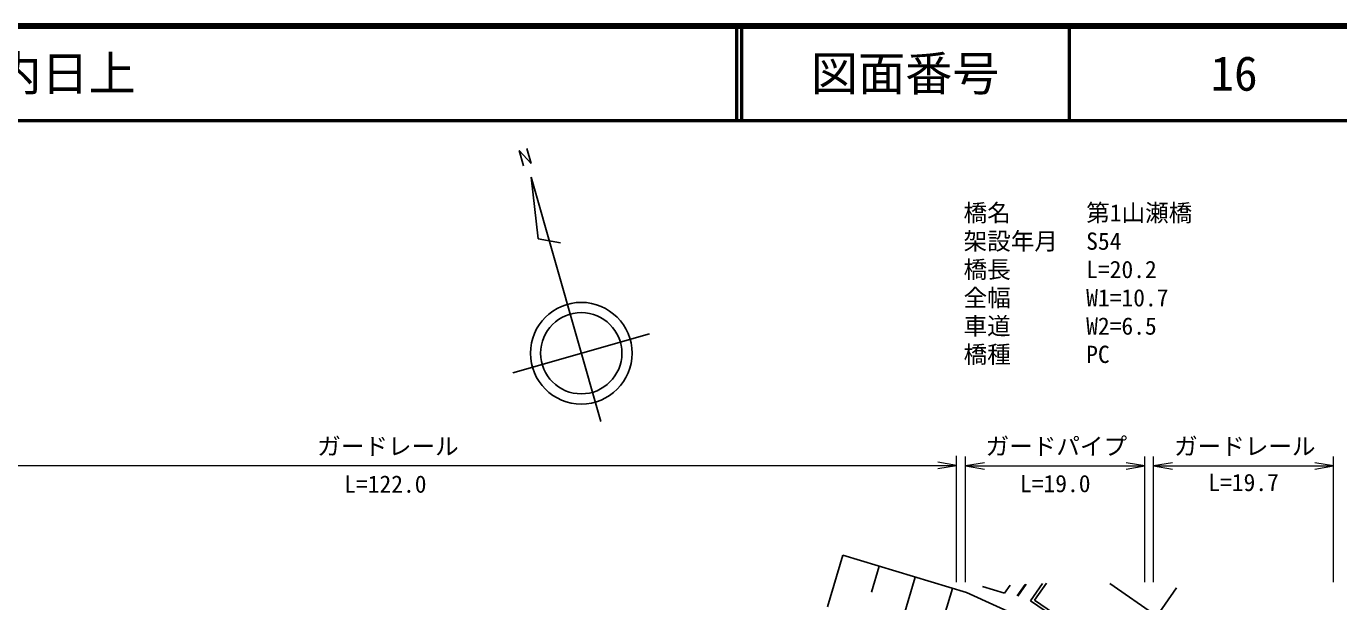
# Model space of a CAD drawing. Units: millimetres, scale not verified. Extents: x 40000 to 680000, y 20000 to 380000.
# Drawn here: x 433415 to 572597, y 318998 to 380000 of the extents above; entities that cross this region are included whole.
import ezdxf
from ezdxf.enums import TextEntityAlignment as Align

# ---------------------------------------------------------------- set-up
doc = ezdxf.new("R2010")
doc.units = ezdxf.units.MM
doc.header["$LTSCALE"] = 1000
for name, color, linetype, lineweight in [('M-BGD', 7, 'Continuous', 25), ('M-BMK-SRVR', 3, 'Continuous', 25), ('M-STR-HTXT', 7, 'Continuous', 13), ('M-TTL', 2, 'Continuous', 140), ('M-TTL-LINE', 7, 'Continuous', 50)]:
    doc.layers.add(name, color=color, linetype=linetype, lineweight=lineweight)
doc.layers.add('M-TTL-TXT', color=7, linetype='Continuous')
doc.styles.add('ＭＳ ゴシック', font='')
doc.styles.get('ＭＳ ゴシック').set_extended_font_data('MS Gothic')

# ---------------------------------------------------------------- blocks, each defined once
blk = doc.blocks.new('open_arrow')
at = {"color": 0, "linetype": 'Continuous', "lineweight": -2}
blk.add_lwpolyline([(7.5, 1.25), (0, 0), (7.5, -1.25)], dxfattribs=at)

msp = doc.modelspace()

# ---------------------------------------------------------------- linework, layer by layer
at = {"layer": 'M-BGD'}
for p, q in [((520023, 323924), (518367, 318444)), ((523860, 322765), (523031, 320025)), ((527696, 321605), (526000, 315997)), ((531622, 320418), (530774, 317614)), ((537149, 319890), (534816, 320612)), ((537762, 320761), (537149, 319890)), ((538493, 319640), (539333, 320840)), ((538575, 319582), (539460, 320846)), ((539910, 319079), (541188, 320934)), ((540350, 319153), (541591, 320954)), ((548309, 320916), (553309, 317461)), ((553309, 317461), (555408, 320474)), ((543678, 316498), (539910, 319079))]:
    msp.add_line(p, q, dxfattribs=at)
for points in [[(520023, 323924), (533128, 319963), (539086, 317255)], [(558578, 309979), (557871, 312760), (543811, 316783), (540350, 319153)]]:
    msp.add_lwpolyline(points, dxfattribs=at)
at = {"layer": 'M-BMK-SRVR'}
for p, q in [((486128, 365213), (485673, 366813)), ((485673, 366813), (486959, 365445)), ((486959, 365445), (486494, 367048)), ((486963, 363994), (487696, 357481)), ((486963, 363994), (494334, 338088)), ((487696, 357481), (490063, 357035)), ((499524, 347405), (485017, 343278))]:
    msp.add_line(p, q, dxfattribs=at)
for radius in [5387, 4309]:
    msp.add_circle((492270, 345342), radius, dxfattribs=at)
at = {"layer": 'M-STR-HTXT'}
for p, q in [((532068, 321065), (532068, 334455)), ((533022, 321065), (533022, 334401)), ((552045, 321065), (552045, 334401)), ((552957, 321065), (552957, 334401)), ((572049, 321065), (572049, 334401)), ((410921, 333455), (532068, 333455)), ((533022, 333401), (552045, 333401)), ((552957, 333401), (572049, 333401))]:
    msp.add_line(p, q, dxfattribs=at)
at = {"layer": 'M-TTL'}
msp.add_line((680000, 380000), (40000, 380000), dxfattribs=at)
at = {"layer": 'M-TTL-LINE'}
for p, q in [((508747, 380000), (508747, 370000)), ((509247, 380000), (509247, 370000)), ((543997, 380000), (543997, 370000)), ((40000, 370000), (680000, 370000))]:
    msp.add_line(p, q, dxfattribs=at)

# ---------------------------------------------------------------- block references
at = {"layer": 'M-STR-HTXT', "xscale": 267, "yscale": 267, "rotation": 180}
for p in [(532068, 333455), (552045, 333401), (572049, 333401)]:
    msp.add_blockref('open_arrow', p, dxfattribs=at)
at = {"layer": 'M-STR-HTXT', "xscale": 267, "yscale": 267}
for p in [(533022, 333401), (552957, 333401)]:
    msp.add_blockref('open_arrow', p, dxfattribs=at)

# ---------------------------------------------------------------- texts
at = {"layer": 'M-STR-HTXT', "style": 'ＭＳ ゴシック'}
for s, p in [('橋名', (532813, 360222)), ('第1山瀬橋', (545813, 360222)), ('架設年月', (532813, 357222)), ('S54', (545813, 357222)), ('橋長', (532813, 354222)), ('L=20.2', (545813, 354222)), ('全幅', (532813, 351222)), ('W1=10.7', (545813, 351222)), ('車道', (532813, 348222)), ('W2=6.5', (545813, 348222)), ('橋種', (532813, 345222)), ('PC', (545813, 345222))]:
    msp.add_text(s, height=1833, dxfattribs=at).set_placement(p, align=Align.MIDDLE_LEFT)
for s, p in [('ガードレール', (471771, 335478)), ('ガードパイプ', (542649, 335478)), ('ガードレール', (562633, 335478))]:
    msp.add_text(s, height=1833, dxfattribs=at).set_placement(p, align=Align.MIDDLE_CENTER)
for s, p in [('L=122.0', (471494, 330003)), ('L=19.0', (542534, 330059)), ('L=19.7', (562503, 330179))]:
    msp.add_text(s, height=1833, dxfattribs=at).set_placement(p, align=Align.BOTTOM_CENTER)
at = {"layer": 'M-TTL-TXT', "style": 'ＭＳ ゴシック'}
msp.add_text('下関市大字内日上', height=3666, dxfattribs=at).set_placement((405024, 375000), align=Align.MIDDLE_LEFT)
for s, p in [('図面番号', (526622, 375000)), ('16', (561497, 375000))]:
    msp.add_text(s, height=3666, dxfattribs=at).set_placement(p, align=Align.MIDDLE_CENTER)

doc.saveas('drawing.dxf')
